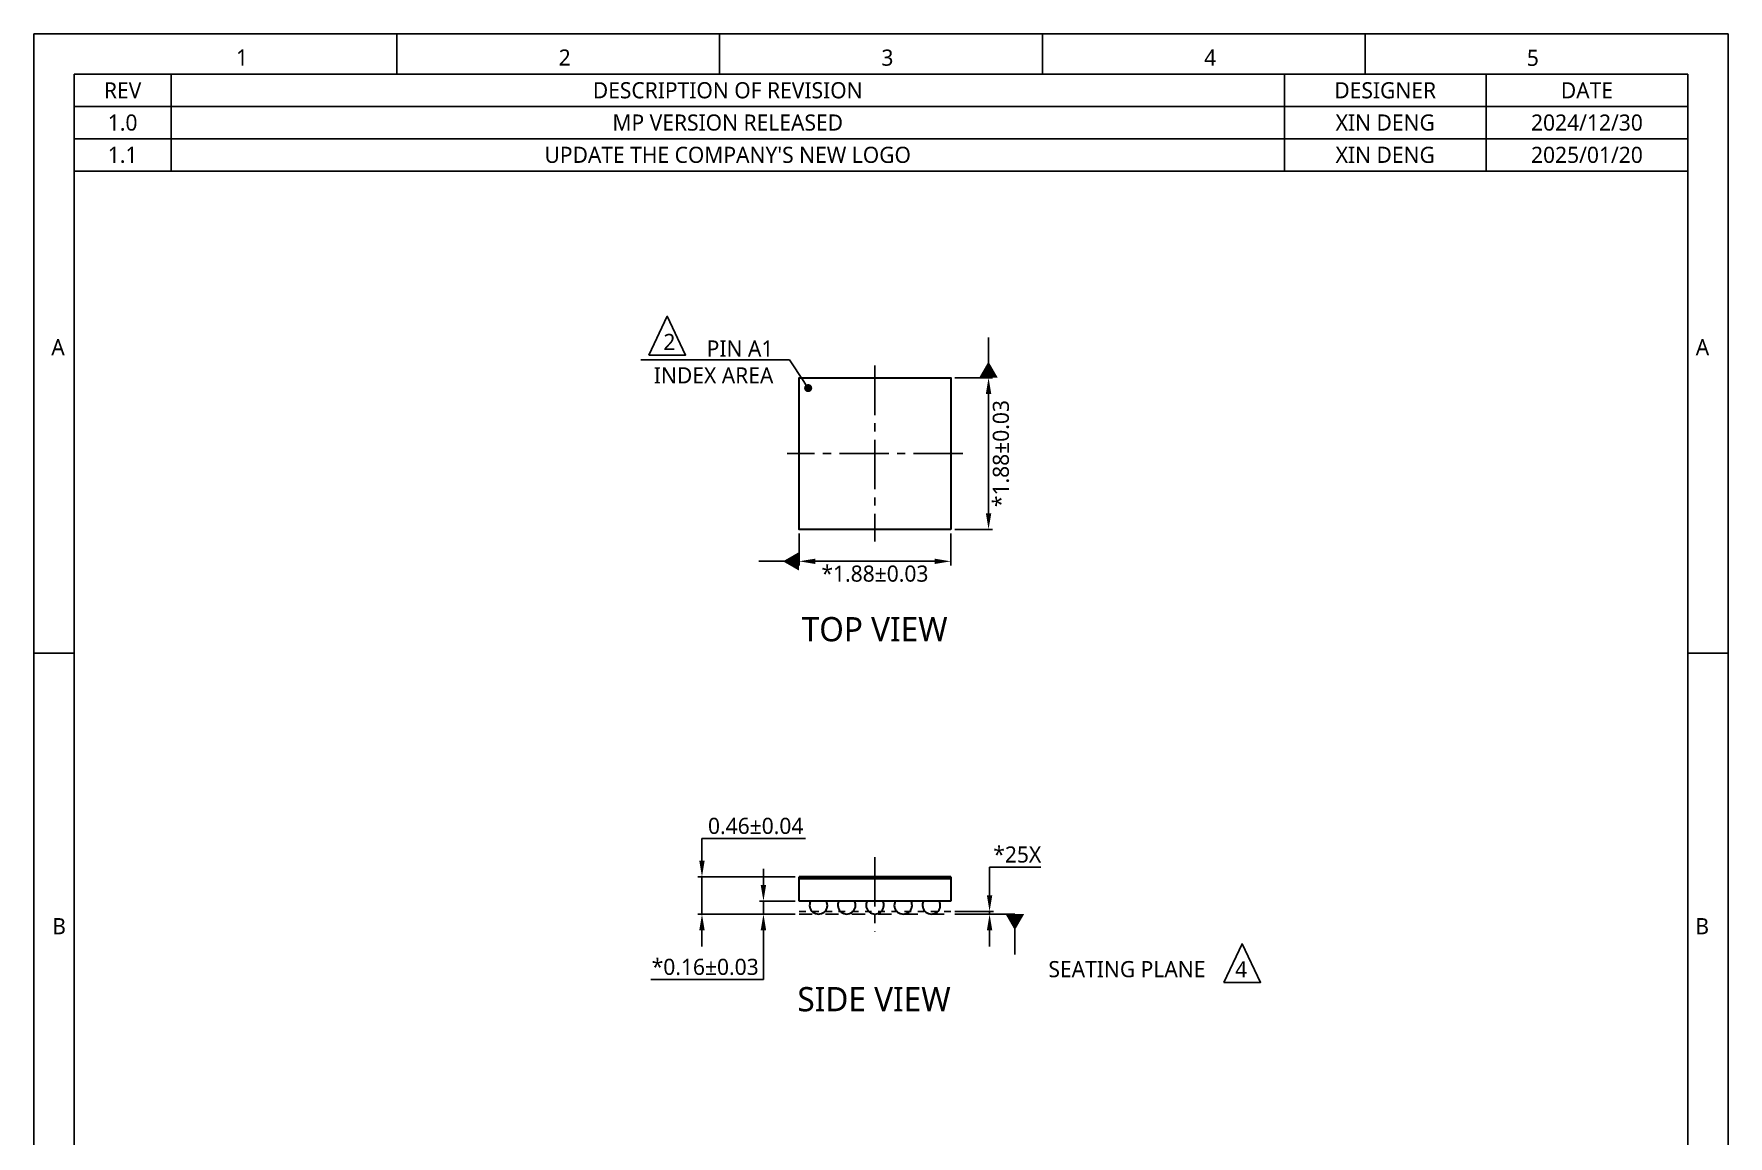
# Model space of a CAD drawing. Header units: millimetres. Extents: x 1120 to 1330, y 244 to 541.
# Drawn here: x 1120 to 1330, y 404.7 to 541.3 of the extents above; entities that cross this region are included whole.
import ezdxf
from ezdxf import colors
from ezdxf.entities.mleader import LeaderData, LeaderLine
from ezdxf.enums import TextEntityAlignment as Align
from ezdxf.math import Vec2, Vec3

# ---------------------------------------------------------------- set-up
doc = ezdxf.new("R2010")
doc.units = ezdxf.units.MM
doc.header["$LTSCALE"] = 16.335
doc.header["$PDMODE"] = 3
doc.header["$PDSIZE"] = 8
doc.linetypes.add('CENTER2', pattern=[1.125, 0.75, -0.125, 0.125, -0.125])
doc.linetypes.add('DASHED', pattern=[0.2, 0.1, -0.1])
doc.layers.get('0').update_dxf_attribs({"linetype": 'CONTINUOUS'})
doc.layers.get('DEFPOINTS').update_dxf_attribs({"linetype": 'CONTINUOUS'})
for name, color, linetype in [('CL', 10, 'CENTER2'), ('DIM', 3, 'CONTINUOUS'), ('TXT', 2, 'CONTINUOUS')]:
    doc.layers.add(name, color=color, linetype=linetype)
doc.layers.add('Outline', color=7, linetype='CONTINUOUS', lineweight=30)
doc.styles.get("Standard").update_dxf_attribs({"font": '', "height": 2})
doc.styles.get('Standard').set_extended_font_data('Microsoft YaHei')
doc.dimstyles.new('AM_ISO', dxfattribs={"dimtxt": 2, "dimasz": 2, "dimexe": 0.5, "dimexo": 0.5, "dimgap": 0.5, "dimtad": 2, "dimtoh": 1, "dimdec": 3, "dimlfac": 0.1, "dimdsep": 46, "dimtxsty": 'Standard', "dimcen": 1, "dimclrd": 3, "dimclre": 3, "dimclrt": 3, "dimadec": 0, "dimazin": 2, "dimtp": 0.1, "dimtm": 0.1, "dimtfac": 0.71, "dimtdec": 3, "dimtmove": 0, "dimatfit": 3, "dimfxl": 1, "dimlwd": -1, "dimlwe": -1, "dimarcsym": 0})
doc.dimstyles.new('AM_ISO_biaozhu_up', dxfattribs={"dimtxt": 2, "dimasz": 2, "dimexe": 0.5, "dimexo": 0.5, "dimgap": 0.5, "dimtad": 1, "dimtoh": 1, "dimdec": 3, "dimlfac": 0.1, "dimdsep": 46, "dimtxsty": 'Standard', "dimcen": 1, "dimclrd": 3, "dimclre": 3, "dimclrt": 3, "dimadec": 0, "dimazin": 2, "dimtp": 0.1, "dimtm": 0.1, "dimtfac": 0.71, "dimtdec": 3, "dimtmove": 0, "dimatfit": 3, "dimfxl": 1, "dimlwd": -1, "dimlwe": -1, "dimarcsym": 0})

# ---------------------------------------------------------------- blocks, each defined once
blk = doc.blocks.new('*T58')
at = {"color": 0, "linetype": 'ByBlock', "lineweight": -2, "transparency": 16777216}
for p, q in [((0, 0), (200, 0)), ((0, 0), (0, -12)), ((12, 0), (12, -12)), ((150, 0), (150, -12)), ((175, 0), (175, -12)), ((200, 0), (200, -12)), ((0, -4), (200, -4)), ((0, -8), (200, -8)), ((0, -12), (200, -12))]:
    blk.add_line(p, q, dxfattribs=at)
at = {"color": 0, "lineweight": -2, "transparency": 16777216, "char_height": 2, "attachment_point": 5}
for s, insert, width in [('REV', (6, -2), 11.88), ('{\\C256;DESCRIPTION OF REVISION\\P}', (81, -2), 137.88), ('DESIGNER', (162.5, -2), 24.88), ('DATE', (187.5, -2), 24.88), ('1.0', (6, -6), 11.88), ('{\\C256;MP VERSION RELEASED}', (81, -6), 137.88), ('XIN DENG', (162.5, -6), 24.88), ('2024/12/30', (187.5, -6), 24.88), ('1.1', (6, -10), 11.88), ("UPDATE THE COMPANY'S NEW LOGO", (81, -10), 137.88), ('XIN DENG', (162.5, -10), 24.88), ('2025/01/20', (187.5, -10), 24.88)]:
    blk.add_mtext(s, dxfattribs=dict(at, insert=insert, width=width))
blk = doc.blocks.new('A4VD')
for p, q in [((45, 292), (45, 297)), ((85, 292), (85, 297)), ((125, 292), (125, 297)), ((165, 292), (165, 297)), ((5, 220.25), (0, 220.25)), ((205, 220.25), (210, 220.25))]:
    blk.add_line(p, q)
for points in [[(0, 0), (210, 0), (210, 297), (0, 297)], [(5, 5), (205, 5), (205, 292), (5, 292)]]:
    blk.add_lwpolyline(points, close=True)
for s, p in [('1', (25.05, 293.08)), ('2', (65.05, 293.07)), ('3', (105.05, 293.06)), ('4', (145.05, 293.06)), ('5', (185.05, 293.04)), ('A', (2.16, 257.18)), ('A', (205.99, 257.18)), ('B', (2.28, 185.43)), ('B', (205.94, 185.43))]:
    blk.add_text(s, height=2).set_placement(p)
for tag, p in [('DESIGNER', (41, 47)), ('DESIGN_DATE', (65, 47)), ('CHECKED', (41, 43)), ('CHECK_DATE', (65, 43)), ('APPROVED', (41, 39)), ('APPROVE_DATE', (65, 39)), ('PART_NAME', (161, 15)), ('DRAWING_NUMBER', (152, 11)), ('REV', (201, 11)), ('SCALE', (129, 7)), ('SHEET', (193, 7))]:
    blk.add_attdef(tag, text='', height=2).set_placement(p, align=Align.MIDDLE_CENTER)
blk = doc.blocks.new('*D60')
at = {"color": 3, "transparency": 16777216}
for p, q in [((1202.81, 438.85), (1202.81, 441.63)), ((1202.81, 441.63), (1215.64, 441.63)), ((1214.35, 436.85), (1202.31, 436.85)), ((1202.81, 432.25), (1202.81, 436.85)), ((1214.35, 432.25), (1202.31, 432.25)), ((1202.81, 430.25), (1202.81, 428.25))]:
    blk.add_line(p, q, dxfattribs=at)
for points in [[(1202.48, 438.85), (1203.14, 438.85), (1202.81, 436.85)], [(1202.48, 430.25), (1203.14, 430.25), (1202.81, 432.25)]]:
    blk.add_solid(points, dxfattribs=at)
at = {"layer": 'DEFPOINTS', "color": 0, "transparency": 16777216}
for p in [(1214.85, 436.85), (1202.81, 432.25), (1214.85, 432.25)]:
    blk.add_point(p, dxfattribs=at)
at = {"color": 3, "transparency": 16777216, "insert": (1209.47, 443.16), "char_height": 2, "attachment_point": 5}
blk.add_mtext('0.46%%P0.04', dxfattribs=at)
blk = doc.blocks.new('*D61')
at = {"color": 3, "transparency": 16777216}
for p, q in [((1238.46, 434.55), (1238.46, 438.08)), ((1238.46, 438.08), (1244.83, 438.08)), ((1234.15, 432.55), (1238.96, 432.55)), ((1234.15, 432.25), (1238.96, 432.25)), ((1238.46, 432.25), (1238.46, 432.55)), ((1238.46, 430.25), (1238.46, 428.25))]:
    blk.add_line(p, q, dxfattribs=at)
for points in [[(1238.13, 434.55), (1238.79, 434.55), (1238.46, 432.55)], [(1238.13, 430.25), (1238.79, 430.25), (1238.46, 432.25)]]:
    blk.add_solid(points, dxfattribs=at)
at = {"layer": 'DEFPOINTS', "color": 0, "transparency": 16777216}
for p in [(1233.65, 432.55), (1233.65, 432.25), (1238.46, 432.55)]:
    blk.add_point(p, dxfattribs=at)
at = {"color": 3, "transparency": 16777216, "insert": (1241.89, 439.62), "char_height": 2, "attachment_point": 5}
blk.add_mtext('*25X', dxfattribs=at)
blk = doc.blocks.new('*D62')
at = {"color": 3, "transparency": 16777216}
for p, q in [((1210.43, 435.85), (1210.43, 437.85)), ((1214.35, 433.85), (1209.93, 433.85)), ((1210.43, 433.85), (1210.43, 432.25)), ((1214.35, 432.25), (1209.93, 432.25)), ((1210.43, 430.25), (1210.43, 424.15)), ((1210.43, 424.15), (1196.49, 424.15))]:
    blk.add_line(p, q, dxfattribs=at)
for points in [[(1210.09, 435.85), (1210.76, 435.85), (1210.43, 433.85)], [(1210.09, 430.25), (1210.76, 430.25), (1210.43, 432.25)]]:
    blk.add_solid(points, dxfattribs=at)
at = {"layer": 'DEFPOINTS', "color": 0, "transparency": 16777216}
for p in [(1214.85, 433.85), (1210.43, 432.25), (1214.85, 432.25)]:
    blk.add_point(p, dxfattribs=at)
at = {"color": 3, "transparency": 16777216, "insert": (1203.21, 425.69), "char_height": 2, "attachment_point": 5}
blk.add_mtext('*0.16±0.03 ', dxfattribs=at)
blk = doc.blocks.new('_DatumFilled')
at = {"color": 0, "linetype": 'ByBlock'}
blk.add_solid([(0, 0.58), (-1, 0), (0, -0.58)], dxfattribs=at)
blk = doc.blocks.new('*D72')
at = {"layer": 'DEFPOINTS', "color": 0, "linetype": 'Continuous', "transparency": 16777216}
for p in [(1233.65, 498.71), (1233.65, 479.91), (1238.33, 479.91)]:
    blk.add_point(p, dxfattribs=at)
at = {"layer": 'DIM', "color": 3, "linetype": 'Continuous', "transparency": 16777216}
for p, q in [((1234.15, 498.71), (1238.83, 498.71)), ((1238.33, 496.71), (1238.33, 481.91)), ((1234.15, 479.91), (1238.83, 479.91))]:
    blk.add_line(p, q, dxfattribs=at)
for points in [[(1238, 496.71), (1238.67, 496.71), (1238.33, 498.71)], [(1238, 481.91), (1238.67, 481.91), (1238.33, 479.91)]]:
    blk.add_solid(points, dxfattribs=at)
at = {"layer": 'DIM', "color": 3, "linetype": 'Continuous', "transparency": 16777216, "insert": (1239.87, 489.31), "char_height": 2, "attachment_point": 5, "rotation": 90}
blk.add_mtext('*1.88%%P0.03', dxfattribs=at)
blk = doc.blocks.new('*D73')
at = {"layer": 'DEFPOINTS', "color": 0, "linetype": 'Continuous', "transparency": 16777216}
for p in [(1214.85, 479.91), (1233.65, 479.91), (1233.65, 475.96)]:
    blk.add_point(p, dxfattribs=at)
at = {"layer": 'DIM', "color": 3, "linetype": 'Continuous', "transparency": 16777216}
for p, q in [((1214.85, 479.41), (1214.85, 475.46)), ((1233.65, 479.41), (1233.65, 475.46)), ((1216.85, 475.96), (1231.65, 475.96))]:
    blk.add_line(p, q, dxfattribs=at)
for points in [[(1216.85, 476.29), (1216.85, 475.63), (1214.85, 475.96)], [(1231.65, 476.29), (1231.65, 475.63), (1233.65, 475.96)]]:
    blk.add_solid(points, dxfattribs=at)
at = {"layer": 'DIM', "color": 3, "linetype": 'Continuous', "transparency": 16777216, "insert": (1224.25, 474.42), "char_height": 2, "attachment_point": 5}
blk.add_mtext('*1.88%%P0.03', dxfattribs=at)
blk = doc.blocks.new('_DOT')
at = {"color": 0, "linetype": 'ByBlock', "lineweight": -2}
blk.add_line((-0.5, 0), (-1, 0), dxfattribs=at)
at = {"color": 0, "linetype": 'ByBlock', "const_width": 0.5}
blk.add_lwpolyline([(-0.25, 0, 1), (0.25, 0, 1)], format="xyb", close=True, dxfattribs=at)

msp = doc.modelspace()

# ---------------------------------------------------------------- linework, layer by layer
at = {"linetype": 'Continuous'}
for p, q in [((1137, 532.3184), (1269.7859, 532.3184)), ((1275, 532.3184), (1325, 532.3184)), ((1137, 528.3184), (1269.7859, 528.3184)), ((1275, 528.3184), (1325, 528.3184))]:
    msp.add_line(p, q, dxfattribs=at)
at = {"linetype": 'CENTER2'}
for p, q in [((1275, 528.3184), (1137, 528.3184)), ((1137, 528.3184), (1275, 528.3184))]:
    msp.add_line(p, q, dxfattribs=at)
at = {"linetype": 'DASHED', "ltscale": 0.5}
msp.add_line((1214.8511, 432.5479), (1233.6511, 432.5479), dxfattribs=at)
at = {"linetype": 'DASHED'}
msp.add_line((1214.8511, 432.2481), (1233.6511, 432.2481), dxfattribs=at)
at = {"layer": 'CL', "color": 1, "linetype": 'CENTER2', "ltscale": 0.5}
for p, q in [((1224.2511, 500.2134), (1224.2511, 478.4134)), ((1235.1511, 489.3135), (1213.3511, 489.3133)), ((1224.2511, 439.2981), (1224.2511, 430.0981))]:
    msp.add_line(p, q, dxfattribs=at)
at = {"layer": 'DIM'}
msp.add_line((1238.3587, 432.2481), (1241.5898, 432.2481), dxfattribs=at)
for points in [[(1196.2219, 501.5225), (1200.7818, 501.5225), (1198.5019, 506.3225)], [(1267.4811, 423.7729), (1272.041, 423.7729), (1269.7611, 428.5729)]]:
    msp.add_lwpolyline(points, close=True, dxfattribs=at)
at = {"layer": 'Outline'}
for p, q in [((1233.6511, 436.8481), (1214.8511, 436.8481)), ((1233.6511, 436.5981), (1214.8511, 436.5981)), ((1233.6511, 433.8481), (1214.8511, 433.8481)), ((1233.6511, 433.8481), (1214.8511, 433.8481))]:
    msp.add_line(p, q, dxfattribs=at)
at = {"layer": 'Outline', "linetype": 'Continuous'}
msp.add_lwpolyline([(1233.6511, 479.9134), (1214.8511, 479.9134), (1214.8511, 498.7134), (1233.6511, 498.7134)], close=True, dxfattribs=at)
for points in [[(1214.8511, 433.8481), (1214.8511, 436.8481)], [(1233.6511, 436.8481), (1233.6511, 433.8481)]]:
    msp.add_lwpolyline(points, dxfattribs=at)
for centre in [(1217.2511, 433.3481), (1220.7511, 433.3481), (1224.2511, 433.3481), (1227.7511, 433.3481), (1231.2511, 433.3481)]:
    msp.add_arc(centre, 1.1, 152.964308, 27.035692, dxfattribs=at)

# ---------------------------------------------------------------- block references
for name, p in [('A4VD', (1120, 244.3184)), ('*T58', (1125, 536.3184))]:
    msp.add_blockref(name, p)

# ---------------------------------------------------------------- texts
at = {"layer": 'DIM', "char_height": 2, "attachment_point": 1}
for s, insert, width in [('2', (1198.0259, 504.1481), 2.331744), ('SEATING PLANE', (1245.7528, 426.4273), 31.014548), ('4', (1268.8995, 426.3985), 2.331744)]:
    msp.add_mtext(s, dxfattribs=dict(at, insert=insert, width=width))
at = {"layer": 'TXT', "char_height": 3, "width": 31.110225, "attachment_point": 1}
for s, insert in [('\\pi6.03607;TOP VIEW', (1209.1346, 469.0491)), ('\\pi5.75621;SIDE VIEW', (1208.8846, 423.2019))]:
    msp.add_mtext(s, dxfattribs=dict(at, insert=insert))

# ---------------------------------------------------------------- dimensions: what is measured, and where the dimension line sits
for base, p1, p2, text, dimstyle, picture, middle in [((1202.81, 432.2481), (1214.8511, 436.8481), (1214.8511, 432.2481), '<>%%P0.04', 'AM_ISO', '*D60', (1209.4733, 441.6251)), ((1238.4587, 432.5479), (1233.6511, 432.2481), (1233.6511, 432.5479), '*25X', 'AM_ISO_biaozhu_up', '*D61', (1241.8922, 438.0814))]:
    dim = msp.add_linear_dim(base=base, p1=p1, p2=p2, angle=90, text=text, dimstyle=dimstyle)
    dim.commit()
    dim.dimension.update_dxf_attribs({"geometry": picture, "text_midpoint": middle, "dimtype": 160})
dim = msp.add_linear_dim(base=(1210.4273, 432.2481), p1=(1214.8511, 433.8481), p2=(1214.8511, 432.2481), angle=90, text='*<>±0.03 ', dimstyle='AM_ISO', override={"dimldrblk": 'DatumFilled'})
dim.commit()
dim.dimension.update_dxf_attribs({"geometry": '*D62', "text_midpoint": (1203.2068, 424.1543), "dimtype": 160})
at = {"layer": 'DIM', "linetype": 'Continuous'}
dim = msp.add_linear_dim(base=(1238.3349, 479.9134), p1=(1233.6511, 498.7134), p2=(1233.6511, 479.9134), angle=90, text='*<>%%P0.03', dimstyle='AM_ISO', dxfattribs=at)
dim.commit()
dim.dimension.update_dxf_attribs({"geometry": '*D72', "text_midpoint": (1238.3349, 489.3134), "dimtype": 160})
dim = msp.add_linear_dim(base=(1233.6511, 475.9589), p1=(1214.8511, 479.9134), p2=(1233.6511, 479.9134), text='*<>%%P0.03', dimstyle='AM_ISO', dxfattribs=at)
dim.commit()
dim.dimension.update_dxf_attribs({"geometry": '*D73', "text_midpoint": (1224.2511, 475.9589), "dimtype": 160})

# ---------------------------------------------------------------- leaders
for points in [[(1238.3208, 498.7127), (1238.3208, 503.7127)], [(1214.8511, 475.9589), (1209.8511, 475.9589)], [(1241.5898, 432.2481), (1241.5898, 427.2481)]]:
    msp.add_leader(points, dimstyle='AM_ISO', override={"dimgap": 0.5, "dimtad": 0, "dimldrblk": 'DatumFilled'})
at = {"layer": 'DIM'}
ml = msp.add_multileader_mtext('Standard', dxfattribs=at)
ml.set_content('PIN A1 INDEX AREA', color=3)
ml.set_leader_properties(color=256)
ml.set_arrow_properties(name='DOT')
ml.build(insert=Vec2(0, 0))
ml.multileader.update_dxf_attribs({"text_right_attachment_type": 6, "text_top_attachment_type": 0, "text_bottom_attachment_type": 0, "dogleg_length": 1, "arrow_head_size": 1})
ctx = ml.context
ctx.base_point, ctx.char_height, ctx.arrow_head_size, ctx.landing_gap_size, ctx.plane_origin = Vec3(1194.9746, 502.3351), 2, 1, 1, Vec3(1215.1966, 487.0528)
ctx.right_attachment, ctx.top_attachment, ctx.bottom_attachment, ctx.text_align_type, ctx.attachment_type = 6, 0, 0, 2, 2
notes = []
notes.append((ctx, [(0, (1, 1, 0), (1213.6621, 500.9357), (-1, 0), 1, [(0, [(1215.9737, 497.4226)], 256, [])])]))
ctx.mtext.insert, ctx.mtext.width, ctx.mtext.alignment, ctx.mtext.flow_direction = Vec3(1211.6621, 503.3357), 16.265491, 3, 5
for ctx, leaders in notes:
    for number, flags, end, landing, length, lines in leaders:
        leader = LeaderData()
        leader.index, (leader.has_last_leader_line, leader.has_dogleg_vector, leader.attachment_direction) = number, flags
        leader.last_leader_point, leader.dogleg_vector, leader.dogleg_length = Vec3(end), Vec3(landing), length
        for number, points, colour, breaks in lines:
            line = LeaderLine()
            line.index, line.vertices, line.color, line.breaks = number, Vec3.list(points), colors.encode_raw_color(colour), breaks
            leader.lines.append(line)
        ctx.leaders.append(leader)

doc.saveas('drawing.dxf')
